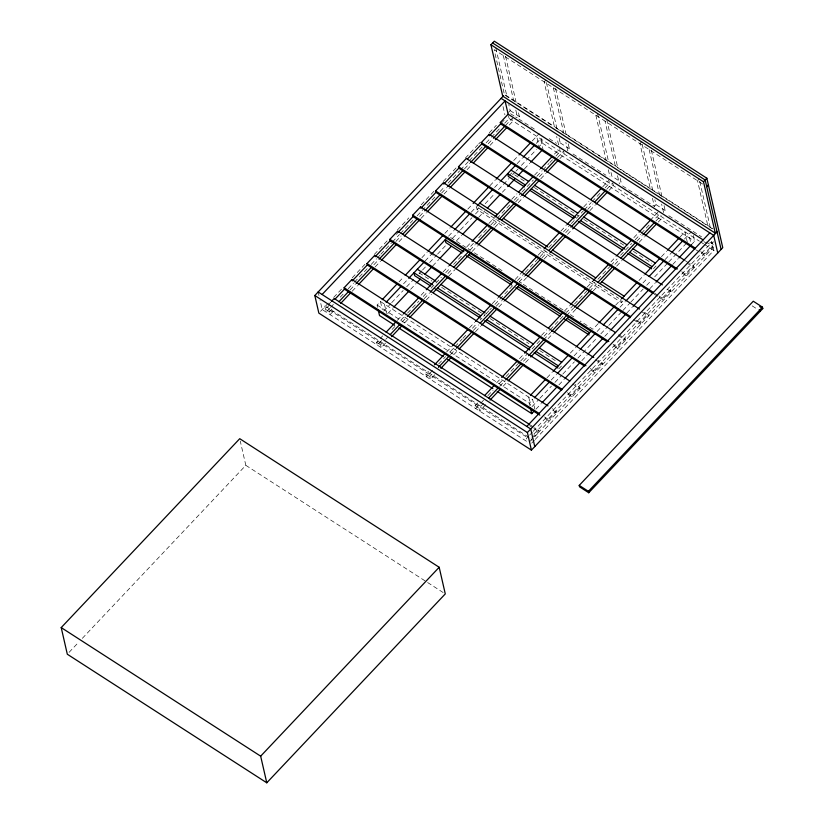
<?xml version="1.0" encoding="UTF-8"?>
<svg xmlns="http://www.w3.org/2000/svg" width="824" height="824" viewBox="0 0 824 824"><rect width="100%" height="100%" fill="white"/><g stroke="black" fill="none" stroke-linecap="round" stroke-linejoin="round"><path stroke-width="0.62" stroke-dasharray="4.12 3.09" d="M320.515 311.338L329.26 302.078M333.689 297.402L343.412 287.113M352.25 277.76L365.506 263.732M374.343 254.379L388.485 239.413M397.333 230.061L408.817 217.907M421.198 204.805L435.34 189.839M443.291 181.424L457.433 166.458M465.395 158.043L477.766 144.942M478.651 144.015L480.423 142.14M489.26 132.788L496.326 125.3M508.521 112.404L510.19 110.643L508.779 104.483M328.117 304.932L330.723 302.181M329.785 304.684L325.48 309.247L329.415 311.781L330.063 314.644L334.482 309.958M396.262 234.346L397.992 232.512M501.507 122.982L504.113 120.222M329.662 308.361L326.129 312.1L324.347 304.334M330.548 307.424L334.081 303.685M340.271 297.134L344.69 292.458M348.233 288.719L353.527 283.106M354.413 282.168L367.679 268.14M371.212 264.401L376.517 258.788M377.402 257.85L380.049 255.049M380.935 254.111L391.544 242.884M392.43 241.947L399.496 234.469M400.382 233.532L412.752 220.441M417.171 215.764L435.742 196.122M440.16 191.446L444.579 186.77M448.112 183.031L459.607 170.867M460.492 169.929L468.444 161.514M469.33 160.577L482.586 146.548M486.119 142.81L490.548 138.133M491.423 137.196L499.385 128.781M504.69 123.167L509.108 118.491L508.449 115.638M545.838 80.103L544.159 81.875L554.511 127.061L613.324 164.975M329.415 311.781L332 309.052M350.118 289.883L355.319 284.373M373.859 264.762L378.195 260.168M395.86 241.473L401.061 235.963M419.601 216.352L423.938 211.768M441.602 193.073L446.814 187.563M464.478 168.868L469.68 163.358M488.22 143.747L492.556 139.163M505.442 125.516L512.384 118.172L513.043 121.025L508.624 125.701M352.167 291.253L357.472 285.64M375.147 266.935L380.451 261.321M399.012 241.679L403.43 237.003M421.116 218.298L426.42 212.685M444.095 193.98L449.399 188.366M467.074 169.662L471.493 164.985M490.064 145.343L494.482 140.667M518.533 112.867L519.378 116.555L517.699 118.326L515.659 117.018M377.649 307.404L377.114 305.076L380.461 301.533L532.675 399.65L534.807 408.951M398.991 281.921L403.41 277.255M421.94 257.644L427.234 252.041M444.888 233.367L450.182 227.764M467.826 209.09L471.359 205.351M489.889 185.74L495.183 180.137M513.712 160.525L518.131 155.86M532.253 140.925L539.174 133.591M403.533 283.827L407.88 279.223M425.153 260.94L431.261 254.482M448.555 236.189L453.777 230.648M471.215 212.211L476.447 206.669L477.096 209.523L621.44 302.573L623.109 300.801M494.606 187.45L499.838 181.919M517.122 163.636L522.334 158.115M536.249 143.386L540.596 138.792L542.995 149.257M477.096 209.523L478.775 207.751M509.17 175.584L511.683 172.927L525.691 181.96M383.737 311.06L390.803 303.593M391.688 302.655L403.152 290.522M406.685 286.783L413.741 279.315M419.045 273.712L421.692 270.911M422.568 269.973L426.101 266.234M429.634 262.506L436.689 255.038M437.575 254.101L446.402 244.759M452.572 238.229L459.637 230.751M460.513 229.824L471.987 217.68M475.52 213.952L479.928 209.275M485.223 203.672L494.936 193.403M498.469 189.664L509.057 178.468M512.579 174.729L515.227 171.928M516.112 170.99L517.874 169.126M521.407 165.387L536.414 149.515M541.337 138.525L542.408 143.17L539.061 146.713L536.661 136.248M387.682 313.594L392.976 308.001M410.62 289.317L415.914 283.714M432.682 265.977L438.862 259.436M456.506 240.763L461.811 235.159M478.569 217.423L484.749 210.882M502.403 192.208L506.812 187.542M524.466 168.858L529.76 163.255M69.082 652.351L78.805 642.071M82.338 638.332L245.83 465.333L240.278 441.118M559.084 137.969L560.217 142.892L558.538 144.653L556.664 136.444M381.646 340.497L377.299 345.091L376.65 342.238L382.686 335.852M397.353 320.33L402.555 314.82M421.095 295.208L425.431 290.625M443.096 271.93L448.308 266.42M466.837 246.809L471.173 242.215M488.838 223.52L494.05 218.02M511.714 199.326L516.916 193.815M534.58 175.121L539.792 169.61M554.418 154.129L559.63 148.629M392.059 329.476L396.396 324.893M400.732 320.299L406.685 313.996M407.561 313.079L418.86 301.11M423.217 296.516L427.563 291.912M431.034 288.235L441.355 277.317M445.712 272.703L450.069 268.099M453.561 264.411L462.274 255.183M473.46 243.338L468.238 248.879L470.205 250.146M478.692 237.806L490.023 225.817M490.898 224.89L496.13 219.359M496.965 218.473L509.932 204.754M514.289 200.139L521.262 192.764M522.138 191.838L533.324 180.003M536.805 176.326L542.017 170.805M542.892 169.878L548.98 163.44M549.845 162.524L552.451 159.763M555.932 156.076L560.279 151.482L559.846 149.577M385.581 343.042L381.244 347.625L380.585 344.772L384.901 340.209M385.756 339.303L387.486 337.479M402.153 321.947L406.5 317.364M424.164 298.669L429.366 293.159M447.906 273.547L452.242 268.954M469.907 250.259L475.108 244.759M493.648 225.148L497.984 220.554M515.649 201.859L520.861 196.349M539.39 176.738L543.727 172.154M557.488 157.59L563.564 151.163L564.213 154.016L559.867 158.62M404.666 322.833L408.014 319.3M426.276 299.967L431.498 294.446M448.771 276.164L454.879 269.716M472.173 251.413L477.405 245.882M494.833 227.434L500.065 221.903L477.477 207.339M518.224 202.673L523.456 197.142M540.74 178.859L545.952 173.339M568.272 143.881L569.405 148.804L567.726 150.576L565.851 142.367M641.628 141.862L639.949 143.623L650.188 188.335L504.381 94.338M432.59 370.388L426.513 376.815L425.853 373.962L428.439 371.222M446.557 352.054L452.634 345.627M469.433 327.849L474.634 322.339M492.299 303.644L497.511 298.144M515.175 279.449L521.252 273.022M538.051 255.244L542.388 250.65M560.917 231.039L566.129 225.539M583.794 206.845L588.995 201.334M602.756 186.77L608.833 180.343M438.656 363.961L445.599 356.607M449.945 352.023L453.293 348.48M455.023 346.636L461.986 339.272M462.851 338.355L467.198 333.751M472.42 328.23L476.766 323.636M480.248 319.949L481.988 318.116M483.688 316.303L485.367 314.541M488.817 310.885L486.201 313.656L489.157 315.551M489.683 309.958L491.434 308.114M494.915 304.427L514.094 284.136M517.441 280.593L524.414 273.218M525.29 272.291L539.236 257.541M540.101 256.614L545.334 251.083M548.681 247.54L557.395 238.321M563.503 231.863L570.476 224.478M571.341 223.562L583.402 210.8M584.268 209.883L591.23 202.519M592.096 201.602L601.664 191.477M605.135 187.8L609.482 183.196L609.049 181.301M434.784 374.755L430.447 379.349L429.798 376.496L434.104 371.933M450.491 354.588L455.703 349.077M473.367 330.393L478.579 324.883M496.244 306.188L501.445 300.678M519.11 281.983L524.322 276.473M541.986 257.778L547.188 252.278M565.727 232.667L569.199 228.99M587.728 209.378L592.93 203.868M606.691 189.314L612.768 182.887L613.427 185.74L609.08 190.334M453.88 354.557L457.227 351.014M475.489 331.691L480.701 326.17M498.85 306.971L504.082 301.429M526.608 277.595L521.376 283.137L519.408 281.859M544.036 259.148L549.268 253.617M567.437 234.397L571.794 229.783M589.943 210.583L595.165 205.063M622.573 185.936L654.328 206.412L656.007 204.64L654.874 199.717M483.523 400.268L475.716 408.529L475.067 405.676L477.652 402.946M496.635 382.851L501.837 377.341M519.501 358.656L523.848 354.062M541.512 335.368L546.714 329.858M564.378 311.163L569.59 305.663M587.255 286.968L592.456 281.458M610.996 261.847L616.197 256.336M633.862 237.642L638.209 233.058M650.229 220.327L658.036 212.067L658.695 214.92L654.349 219.524M487.87 395.674L493.071 390.164M499.148 383.737L505.102 377.443M505.977 376.517L519.882 361.798M520.758 360.871L527.71 353.517M532.057 348.913L539.761 340.765M544.128 336.151L549.351 330.62M550.226 329.693L563.297 315.86M573.617 304.942L566.644 312.317L522.457 283.827M574.493 304.015L588.439 289.255M589.314 288.338L594.537 282.797M597.884 279.264L610.09 266.348M610.965 265.421L617.063 258.973M620.554 255.275L631.74 243.441M635.211 239.763L640.433 234.243M641.299 233.326L650.867 223.201M664.062 205.629L665.195 210.563L663.516 212.324L661.631 204.115M485.727 404.646L479.65 411.073L479.002 408.22L485.037 401.834M499.704 386.312L504.906 380.801M523.446 361.19L527.782 356.596M543.706 339.746L550.648 332.402M566.582 315.541L573.525 308.197M589.459 291.336L596.401 283.992M614.931 264.38L619.267 259.797M636.931 241.102L642.143 235.592M655.904 221.028L661.106 215.517M503.083 386.281L506.43 382.738M525.558 362.498L529.039 358.811M548.063 338.685L553.295 333.154M575.811 309.319L570.579 314.85L573.772 316.91M593.249 290.872L598.481 285.341M616.64 266.121L621.873 260.58M639.146 242.297L644.368 236.776M658.283 222.058L662.63 217.454M699.195 178.973L697.526 180.744L707.868 225.92L711.957 228.557M547.002 377.794L552.214 372.273M570.363 353.063L575.595 347.532M598.121 323.698L592.889 329.229L580.148 321.02M615.549 305.251L620.781 299.72L621.44 302.573M638.95 280.5L644.183 274.969M661.456 256.676L666.678 251.155M679.718 237.353L684.94 231.832L687.329 242.297M558.96 368.688L561.463 366.031M653.514 268.634L656.028 265.977M529.863 405.521L529.327 403.193L532.675 399.65M551.204 380.049L556.499 374.446M574.153 355.762L579.447 350.159M597.091 331.485L601.51 326.819M620.039 307.208L625.334 301.605M642.988 282.931L647.396 278.265M665.05 259.591L671.22 253.05M684.466 239.042L691.388 231.719M532.016 406.644L539.071 399.177M539.957 398.239L551.431 386.106M554.964 382.367L562.019 374.899M562.905 373.962L574.38 361.829M577.902 358.09L597.318 337.541M600.851 333.813L607.906 326.345M608.792 325.408L622.027 311.4M622.913 310.463L629.969 302.995M630.854 302.058L643.204 288.987M646.737 285.258L651.156 280.582M654.678 276.854L667.914 262.846M668.8 261.908L686.454 243.235M535.95 409.188L541.244 403.585M558.899 384.901L564.193 379.308M581.847 360.624L587.141 355.02M604.785 336.347L610.079 330.743M626.848 313.007L632.142 307.404M649.796 288.73L655.09 283.126M672.734 264.442L678.028 258.849M693.283 235.479L694.622 241.298L691.274 244.841L688.874 234.377M528.823 435.927L526.237 438.667L526.897 441.52L322.194 309.567L320.042 300.183M529.688 435.021L532.273 432.281M533.138 431.374L709.217 245.058L713.151 247.591L534.488 436.648M713.574 241.751L711.905 243.523L711.37 241.175M533.962 434.042L709.866 247.911L709.217 245.058M545.21 418.602L549.144 421.136L548.815 419.715L556.622 411.444L552.317 408.663M568.076 394.397L572.011 396.931L571.691 395.51L579.499 387.249L575.183 384.468M590.952 370.192L594.887 372.736L594.557 371.305L602.365 363.044L598.059 360.263M613.818 345.998L617.753 348.531L617.434 347.1L625.241 338.839L618.773 334.678M633.471 319.712L640.629 324.326L640.299 322.905L648.117 314.634L643.801 311.863M659.561 297.588L663.505 300.132L663.176 298.7L670.983 290.439L667.749 288.359M682.437 273.393L686.371 275.927L686.052 274.495L693.86 266.234L689.544 263.453M701.409 253.318L705.344 255.852L705.014 254.431L712.822 246.17L706.364 241.999M531.954 437.812L538.896 430.468L534.591 427.687M530.172 441.211L533.622 437.554M534.879 436.483L539.226 431.889L538.896 430.468M531.717 443.127L534.364 440.315M535.25 439.388L713.8 250.445L711.72 241.319M702.625 184.03L494.143 49.625L504.484 94.811L553.44 126.371M651.217 188.995L712.863 228.742M705.725 224.54L615.363 166.293L605.012 121.107M510.19 110.643L519.378 116.555M560.217 142.892L569.405 148.804M656.007 204.64L665.195 210.563M510.561 113.722L514.639 116.359M518.76 119.016L536.826 130.655M549.278 138.679L556.488 143.335M573.041 154.006L605.959 175.224M668.831 215.754L701.543 236.838M709.835 242.184L713.944 244.841M703.851 241.597L707.064 243.667M509.108 118.491L699.37 241.144M700.421 241.823L703.572 243.853M704.623 244.522L715.768 251.711M542.408 143.17L694.622 241.298M700.709 251.65L705.014 254.431M696.033 249.857L699.257 251.938M685.238 260.683L688.473 262.763M687.031 263.052L694.179 267.666L693.86 266.234M752.199 305.869L758.327 309.814M681.736 271.724L686.052 274.495M534.302 187.512L578.469 215.981M583.856 219.452L625.859 246.53M633.409 251.392L651.712 263.196M667.378 289.327L671.313 291.861L670.983 290.439M654.555 293.148L657.789 295.229M658.87 295.919L663.176 298.7M654.194 294.127L657.418 296.207M642.36 312.142L648.437 316.066L648.117 314.634M501.147 222.593L618.659 298.35M635.994 320.124L640.299 322.905M618.412 335.656L625.571 340.271L625.241 338.839M450.625 237.518L467.198 248.209M474.325 252.803L504.504 272.26M613.118 344.329L617.434 347.1M429.85 253.04L434.145 255.811M595.536 359.851L602.694 364.466L602.365 363.044M590.252 368.524L594.557 371.305M419.045 272.796L431.972 281.128M441.664 287.37L484.749 315.149M490.136 318.62L528.915 343.618M539.689 350.561L555.84 360.974M572.67 384.056L579.828 388.671L579.499 387.249M567.375 392.729L571.691 395.51M553.017 410.331L556.952 412.876L556.622 411.444M377.114 305.076L529.327 403.193M544.51 416.934L548.815 419.715M530.275 424.906L533.509 426.997M529.523 425.637L532.757 427.728M533.839 428.418L539.226 431.889M528.926 437.338L326.386 306.775L326.716 308.197L526.021 436.689M376.65 342.238L380.585 344.772M425.853 373.962L429.798 376.496M475.067 405.676L479.002 408.22M245.83 465.333L443.127 592.518M699.761 181.435L710.473 228.207M651.372 150.236L662.084 197.018M649.137 149.546L659.488 194.732M642.195 144.324L652.907 191.096M652.454 198.193L654.328 206.412M606.691 119.336L617.681 167.344M620.225 178.427L621.069 182.114L611.882 176.192L611.037 172.504M617.516 175.677L619.391 183.886M597.503 113.413L608.503 161.422M595.834 115.185L606.176 160.371M608.328 169.754L609.945 176.789M555.582 88.487L566.304 135.27M553.347 87.797L563.698 132.983M546.405 82.565L557.117 129.347M505.565 56.238L516.277 103.021M503.32 55.548L513.671 100.734M515.824 110.117L517.431 117.152M495.811 47.854L507.09 97.098M503.021 106.564L504.896 114.773M528.74 397.117L530.605 405.253M531.089 438.728L531.408 440.16M384.396 304.066L386.528 313.367M380.461 301.533L382.326 309.669M318.167 291.964L318.97 295.486"/><path stroke-width="1.24" d="M716.952 231.369L715.273 233.141L502.702 96.109L490.939 44.743L494.287 41.2L706.858 178.231L722.761 247.674L531.418 450.141L318.847 313.11L314.82 295.507L503.649 95.697M322.102 294.508L505.071 100.889L508.13 114.206L703.13 239.918M539.833 415.142L344.442 289.183L344.113 287.751L351.93 279.491L548.001 405.892M561.638 390.246L367.319 264.978L366.989 263.546L374.796 255.286L569.796 380.997M584.504 366.041L390.185 240.773L389.865 239.351L397.673 231.081L593.754 357.482M607.381 341.836L413.061 216.578L412.731 215.146L420.539 206.886L615.549 332.587M630.247 317.642L435.927 192.373L435.608 190.941L443.415 182.681L639.496 309.082M653.123 293.437L458.803 168.168L458.474 166.747L466.291 158.476L662.362 284.877M675.999 269.232L481.679 143.973L481.35 142.542L489.157 134.281L684.157 259.982M694.962 249.167L500.642 123.899L500.312 122.467L508.13 114.206M331.588 301.265L334.194 298.504L529.204 424.216M334.956 299.215L344.442 289.183M367.319 264.978L352.25 280.912L351.93 279.491M375.126 256.717L390.185 240.773M397.992 232.512L413.061 216.578M435.927 192.373L420.868 208.307L420.539 206.886M443.745 184.113L458.803 168.168M467.445 159.022L481.679 143.973M500.642 123.899L489.487 135.703L489.157 134.281M338.901 301.749L348.377 291.717M356.195 283.456L371.253 267.512M379.061 259.251L394.119 243.317M402.771 234.16L416.996 219.112M424.803 210.851L439.872 194.907M447.679 186.646L462.738 170.712M470.545 162.441L485.614 146.507M493.422 138.247L504.576 126.433M340.673 303.417L350.396 293.128M358.347 284.713L373.375 268.809M381.337 260.394L396.365 244.491M404.316 236.076L420.23 219.236M427.296 211.758L442.323 195.855M450.285 187.439L465.313 171.536M473.264 163.111L488.292 147.218M495.368 139.73L506.853 127.576M61.213 627.589L239.733 438.698L439.182 567.273L445.279 593.908L266.77 782.8L67.31 654.225L61.213 627.589L260.662 756.164L266.77 782.8M382.223 299.668L397.23 283.786M405.171 275.381L420.178 259.508M428.119 251.104L443.116 235.231M451.058 226.827L466.065 210.954M473.12 203.487L489.003 186.677M496.069 179.21L511.951 162.4M519.007 154.933L530.481 142.789M386.137 302.233L400.917 286.587M408.745 278.306L424.288 261.867M432.126 253.565L446.876 237.961M454.652 229.731L469.474 214.055M477.281 205.784L492.865 189.293M500.714 180.992L515.381 165.47M523.209 157.188L534.508 145.23M393.851 307.064L408.858 291.191M416.8 282.787L420.333 279.048M424.741 274.382L431.797 266.914M439.748 258.509L451.212 246.366M462.686 234.222L477.693 218.35M487.396 208.081L500.632 194.073M507.697 186.605L514.753 179.138M518.286 175.399L523.58 169.796M530.635 162.328L542.11 150.184M386.137 332.206L395.613 322.163M403.43 313.903L418.489 297.969M426.296 289.698L441.365 273.764M449.173 265.503L464.231 249.559M472.039 241.298L487.108 225.364M494.915 217.093L509.974 201.159M518.626 192.013L532.85 176.954M540.657 168.693L551.812 156.89M390.071 334.74L399.558 324.707M407.365 316.437L422.424 300.502M430.241 292.242L445.3 276.298M453.942 267.151L468.166 252.103M475.984 243.832L491.042 227.898M498.85 219.637L513.918 203.693M521.726 195.432L536.784 179.498M544.592 171.227L555.757 159.423M391.658 336.614L402.071 325.593M409.755 317.456L424.535 301.811M433.239 292.613L447.906 277.091M455.744 268.789L471.338 252.298M478.27 244.955L493.957 228.351M501.734 220.132L516.483 204.517M524.332 196.225L538.999 180.703M546.827 172.422L558.126 160.453M434.475 364.836L444.826 353.887M452.634 345.627L467.692 329.682M475.51 321.422L490.568 305.488M498.376 297.217L513.445 281.283M522.086 272.136L536.311 257.078M544.118 248.817L559.187 232.883M566.994 224.612L582.053 208.678M590.726 199.511L601.026 188.614M438.419 367.37L448.761 356.421M456.568 348.161L471.637 332.227M480.279 323.08L494.503 308.022M502.31 299.761L517.379 283.817M525.187 275.556L540.245 259.622M548.897 250.465L563.122 235.417M570.929 227.156L585.998 211.212M594.66 202.045L604.96 191.147M440.861 368.328L451.274 357.317M458.968 349.18L473.748 333.535M481.577 325.253L497.109 308.815M504.958 300.513L519.707 284.908M527.484 276.679L542.295 261.002M550.102 252.731L565.697 236.241M572.67 228.866L588.202 212.417M596.03 204.136L607.34 192.177M484.543 395.644L494.029 385.611M501.837 377.341L516.906 361.406M524.713 353.146L539.771 337.201M548.424 328.055L562.648 313.007M570.455 304.736L585.514 288.802M593.332 280.541L608.39 264.597M617.042 255.45L631.266 240.402M639.074 232.131L650.229 220.327M488.488 398.177L497.964 388.145M505.782 379.885L520.84 363.94M528.648 355.68L543.706 339.746M551.524 331.475L566.582 315.541M574.39 307.28L589.459 291.336M598.1 282.189L612.325 267.141M620.977 257.984L635.201 242.936M643.008 234.675L654.163 222.871M490.064 400.052L500.477 389.031M508.171 380.894L523.827 364.332M530.78 356.977L546.312 340.528M554.161 332.227L568.91 316.622M576.687 308.403L592.374 291.799M600.15 283.569L614.9 267.965M622.748 259.663L637.416 244.141M645.233 235.86L656.543 223.901M715.273 233.141L703.511 181.774L706.858 178.231M706.714 186.667L708.383 184.895M530.481 395.273L545.261 379.637M553.089 371.356L568.622 354.907M576.47 346.605L591.22 331.001M598.996 322.781L614.683 306.178M621.615 298.834L637.21 282.344M645.048 274.042L659.715 258.52M667.543 250.238L678.852 238.28M534.436 397.786L549.443 381.914M557.385 373.509L572.381 357.637M580.333 349.232L595.33 333.359M603.271 324.955L618.278 309.072M626.219 300.678L641.216 284.795M649.158 276.39L664.165 260.518M672.106 252.113L682.694 240.907M497.181 391.39L531.727 413.658L534.23 411.001M542.13 402.648L557.137 386.775M565.079 378.371L580.075 362.498M588.017 354.093L603.024 338.221M610.965 329.816L625.962 313.934M633.028 306.466L648.91 289.657M655.966 282.189L671.859 265.38M678.914 257.912L690.388 245.768M526.793 426.461L709.773 232.852M531.418 450.141L527.391 432.538L717.055 231.843M260.662 756.164L439.182 567.273M579.221 485.398L753.27 301.224L762.457 307.146L762.787 308.578L588.738 492.742L579.55 486.819L579.221 485.398L588.408 491.32L588.738 492.742M588.408 491.32L762.457 307.146M492.608 42.972L705.189 180.003L721.093 249.445M490.939 44.743L703.511 181.774M501.136 98.355L713.708 235.386L717.745 252.989M500.312 122.467L695.322 248.178M759.718 306.6L762.787 308.578M481.35 142.542L677.431 268.943M511.034 170.074L528.637 181.424M534.652 185.297L577.768 213.097M583.856 217.021L626.971 244.81M633.059 248.745L655.368 263.124M525.3 184.967L507.687 173.617L508.336 176.47L524.497 186.883M531.305 188.84L575.492 217.33M580.508 220.564L624.705 249.054M629.721 252.288L652.021 266.667M529.884 190.354L574.04 218.823M578.355 221.605L622.511 250.074M627.898 253.545L651.599 268.82M458.474 166.747L653.484 292.448M479.795 203.126L497.397 214.487M503.413 218.36L547.6 246.85M552.616 250.074L595.731 277.873M601.819 281.798L624.129 296.177M435.608 190.941L630.607 316.653M412.731 215.146L608.812 341.548M463.85 251.753L445.207 239.733L445.856 242.586L462.017 252.999M468.825 254.956L511.941 282.745M518.028 286.68L561.144 314.469M567.242 318.394L589.541 332.772M466.322 255.78L511.56 284.939M515.875 287.72L560.042 316.189M564.347 318.96L589.119 334.935M389.865 239.351L585.936 365.753M417.315 269.242L435.958 281.262M440.933 284.465L485.12 312.955M490.136 316.189L533.252 343.979M539.339 347.913L561.649 362.292M432.61 284.805L413.967 272.785L414.616 275.638L430.777 286.052M437.585 288.009L480.701 315.808M486.788 319.733L529.904 347.522M536.002 351.457L558.301 365.835M435.082 288.833L480.32 317.992M484.636 320.773L529.873 349.932M534.179 352.713L557.879 367.988M366.989 263.546L561.989 389.258M344.113 287.751L539.123 413.463M394.624 325.284L379.514 315.541L378.185 309.721M398.94 328.065L443.199 356.596M447.525 359.377L492.865 388.609M318.167 291.964L530.738 428.995L534.766 446.598M314.82 295.507L527.391 432.538M760.037 309.711L760.367 311.132M530.388 407.849L531.727 413.658"/></g></svg>
